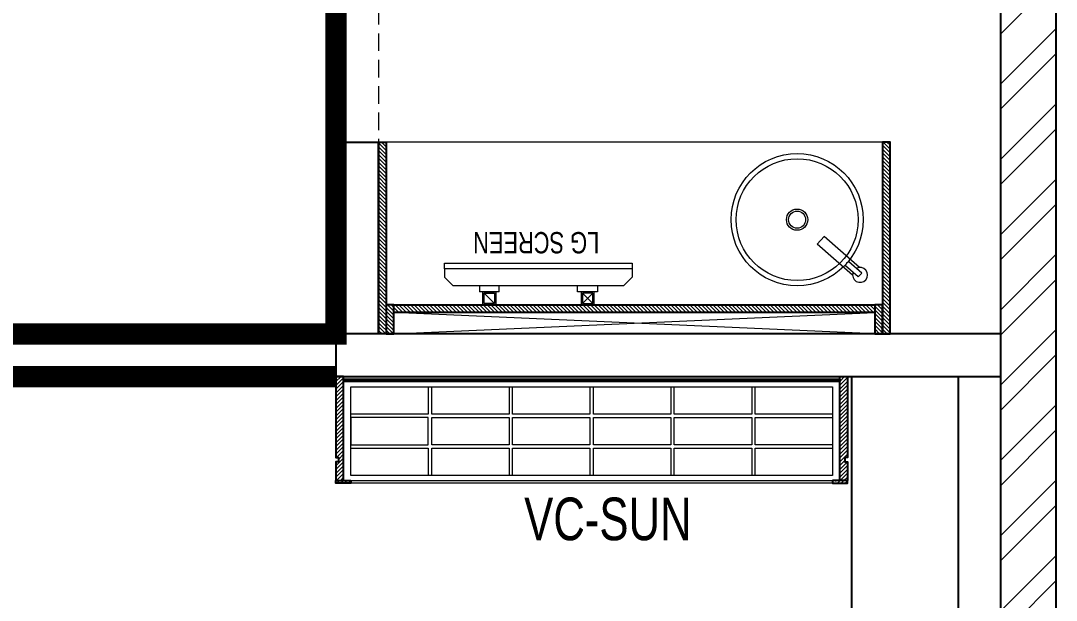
# Model space of a CAD drawing. Header units: feet. Extents: x 9622433 to 9628480, y -5942339 to -5927921.
# Drawn here: x 9626050 to 9628480, y -5934346 to -5932986 of the extents above; entities that cross this region are included whole.
import ezdxf

# ---------------------------------------------------------------- set-up
doc = ezdxf.new("R2010")
doc.units = ezdxf.units.FT
doc.header["$LTSCALE"] = 33
doc.header["$MEASUREMENT"] = 0
doc.linetypes.add('a_p6_plan_L18$0$HIDDEN', pattern=[0.375, 0.25, -0.125])
doc.linetypes.add('ACAD_ISO03W100', pattern=[30, 12, -18])
doc.layers.add('A-WALL', color=1, linetype='Continuous')
for name, color, linetype, lineweight in [('Floor-Unit', 1, 'Continuous', 13), ('LENS-CURTAIN', 5, 'a_p6_plan_L18$0$HIDDEN', 9), ('LENS-DIM', 252, 'Continuous', 5), ('LENS-PARTITION', 21, 'Continuous', 25), ('LK-FF&E WALL', 1, 'Continuous', 9), ('LK-FLUTTED FINISH', 20, 'Continuous', 30), ('LK-IT', 3, 'Continuous', 18), ('LK-TILES FINISH', 251, 'Continuous', 5), ('LN-ELEVATION-1', 81, 'Continuous', 25), ('LN-ELEVATION-2', 103, 'Continuous', 20), ('LN-ELEVATION-3', 125, 'Continuous', 18), ('LN-HATCH', 251, 'Continuous', 0), ('PLANO-TXT', 252, 'Continuous', 5), ('TV', 92, 'Continuous', 18)]:
    doc.layers.add(name, color=color, linetype=linetype, lineweight=lineweight)
doc.styles.add('LK TXT', font='GILC____.TTF', dxfattribs={"height": 100})
doc.styles.get("Standard").update_dxf_attribs({"font": 'GILC____.TTF'})
pattern_1 = [(45, (7858054.083674966, 3504049.203216764), (-4.490128060534575, 4.490128060534575), [])]

# ---------------------------------------------------------------- blocks, each defined once
blk = doc.blocks.new('A$Cbfece080')
at = {"layer": 'LN-HATCH'}
h = blk.add_hatch(dxfattribs=at)
h.set_pattern_fill('ANSI32', color=256, scale=333, angle=180)
h.set_pattern_definition([(225, (-9380682.822466988, 5277022.064919598), (88.29995930067012, -88.29995930067015), []), (225, (-9380741.689106423, 5277022.064919598), (88.29995930067012, -88.29995930067015), [])])
h.paths.add_polyline_path([(2118.749760504812, -3316.549230901524), (1988.749760504812, -3316.549230901524), (1988.749760504812, -7616.549230901525), (1888.749760504812, -7616.549230901525), (1888.749760504812, -11846.54923090152), (2118.749760504812, -11846.54923090152)])
h.paths.add_polyline_path([(-3791.250239497051, -4281.549230901524), (-3921.250239497051, -4281.549230901524), (-3921.250239497051, -8606.549230901524), (-3791.250239497051, -8606.549230901524)])
h.paths.add_polyline_path([(-1811.25023949705, -4081.549230901525), (-1861.25023949705, -4081.549230901525), (-1861.25023949705, -4031.549230901524), (-3641.250239497051, -4031.549230901524), (-3641.250239497051, -4181.549230901524), (-1811.25023949705, -4181.549230901524)])
h.paths.add_polyline_path([(2118.749760504812, 1343.450769098475), (1988.749760504812, 1343.450769098475), (1988.749760504812, -3026.549230901525), (2118.749760504812, -3026.549230901525)])
at = {"layer": 'A-WALL'}
for p, q in [((2118.749760504812, -11846.54923090152), (2118.749760504812, 1718.450769098475)), ((1988.749760504812, -7616.549230901525), (1988.749760504812, -3316.549230901524))]:
    blk.add_line(p, q, dxfattribs=at)
blk = doc.blocks.new('rtf')
at = {"color": 0, "linetype": 'ByBlock', "lineweight": -2}
for p, q in [((16425.26329468148, -172793.1007600746), (16535.26329468148, -172793.1007600746)), ((16535.26329468148, -172793.1007600746), (16535.26329468148, -172817.1007600746)), ((16412.5253540573, -172798.8148984113), (16452.40026456733, -172798.8148984113)), ((16412.5253540573, -172810.8148984113), (16412.5253540573, -172798.8148984113)), ((16412.5253540573, -172810.8148984113), (16452.40026456733, -172810.8148984113)), ((16425.26329468148, -172817.1007600746), (16535.26329468148, -172817.1007600746))]:
    blk.add_line(p, q, dxfattribs=at)
for centre, radius, start, end in [((16412.5253540573, -172805.1007600746), 17.5, 21.05058810897431, 340.9421780194656), ((16444.53660690578, -172804.8148984114), 9.891264419597851, 322.656233941354, 37.34376605891414)]:
    blk.add_arc(centre, radius, start, end, dxfattribs=at)
blk = doc.blocks.new('dsg')
at = {"color": 0, "linetype": 'ByBlock', "lineweight": -2}
for radius in [155, 143, 25, 20]:
    blk.add_circle((11491.5035008227, -171102.5847399924), radius, dxfattribs=at)
blk.add_blockref('rtf', (-5117.472106590168, 1702.9323767405), dxfattribs=at)
blk = doc.blocks.new('CLINIC - CABINET SINK')
at = {"layer": 'LN-HATCH', "ltscale": 0.5}
h = blk.add_hatch(dxfattribs=at)
h.set_pattern_fill('ANSI31', color=256, scale=2)
h.set_pattern_definition([(45, (4052861.500382861, 1708016.355767586), (-4.490128060534575, 4.490128060534575), [])])
h.paths.add_polyline_path([(-563.359543572413, 156.9999999999999), (564.640456427587, 156.9999999999999), (564.640456427587, 174.9999999999999), (-563.359543572413, 174.9999999999999)])
h.paths.add_polyline_path([(582.6404564275867, 225), (600.6404564275867, 225), (600.6404564275867, -225), (582.6404564275867, -225)])
h.paths.add_polyline_path([(564.640456427587, 225), (582.6404564275867, 225), (582.6404564275867, 156.9999999999999), (564.640456427587, 156.9999999999999)])
h.paths.add_polyline_path([(-581.359543572413, 225), (-599.359543572413, 225), (-599.359543572413, -225), (-581.359543572413, -225)])
h.paths.add_polyline_path([(-581.359543572413, 225), (-563.359543572413, 225), (-563.359543572413, 156.9999999999999), (-581.359543572413, 156.9999999999999)])
at = {"layer": 'LN-ELEVATION-1', "ltscale": 0.5}
for points in [[(-581.359543572413, 225), (-599.359543572413, 225), (-599.359543572413, -225), (-581.359543572413, -225)], [(-581.359543572413, 225), (-563.359543572413, 225), (-563.359543572413, 156.9999999999999), (-581.359543572413, 156.9999999999999)], [(564.640456427587, 225), (582.6404564275867, 225), (582.6404564275867, 156.9999999999999), (564.640456427587, 156.9999999999999)], [(582.6404564275867, 225), (600.6404564275867, 225), (600.6404564275867, -225), (582.6404564275867, -225)], [(-563.359543572413, 156.9999999999999), (564.640456427587, 156.9999999999999), (564.640456427587, 174.9999999999999), (-563.359543572413, 174.9999999999999)]]:
    blk.add_lwpolyline(points, close=True, dxfattribs=at)
at = {"layer": 'LN-ELEVATION-2', "ltscale": 0.5}
blk.add_line((582.6404564275867, -225), (-581.359543572413, -225), dxfattribs=at)
at = {"layer": 'LN-HATCH', "ltscale": 0.5}
for p, q in [((564.640456427587, 225), (-563.359543572413, 174.9999999999999)), ((-563.359543572413, 225), (564.640456427587, 174.9999999999999))]:
    blk.add_line(p, q, dxfattribs=at)
at = {"layer": 'LN-ELEVATION-3', "xscale": -1, "rotation": 41.1558274151866}
blk.add_blockref('dsg', (-103569.3304926871, 136346.6509754679), dxfattribs=at)
blk = doc.blocks.new('CLINIC SCREEN')
at = {"layer": 'TV'}
for p, q in [((-103.1090284836336, 42.85441964946222), (-127.4114311772946, 18.55201695591665)), ((-127.4114311772946, 42.85441964946222), (-103.1090284836336, 18.55201695591665)), ((102.7052824410566, 42.85441964946222), (127.007685134602, 18.55201695591665))]:
    blk.add_line(p, q, dxfattribs=at)
at = {"layer": 'TV', "ltscale": 12}
for p, q in [((-220.0000000000082, -19.41163062257681), (-200.5883693773149, 0)), ((200.5883693773149, 0), (-200.5883693773149, 0)), ((-138.5315413423604, 0), (-138.5315413423604, 15.514207008644)), ((-138.5315413423604, 15.514207008644), (-91.98892031613741, 15.514207008644)), ((-91.98892031613741, 15.514207008644), (-91.98892031613741, 0)), ((91.98892031610741, 15.514207008644), (91.98892031610741, 0)), ((91.98892031610741, 15.514207008644), (138.5315413423595, 15.514207008644)), ((138.5315413423595, 0), (138.5315413423595, 15.514207008644)), ((219.9999999999918, -19.41163062257681), (200.5883693773149, 0)), ((-220.0000000000082, -38.82326124538668), (-220.0000000000082, -19.41163062257681)), ((219.9999999999918, -38.82326124538668), (219.9999999999918, -19.41163062257681))]:
    blk.add_line(p, q, dxfattribs=at)
at = {"layer": 'TV'}
for points in [[(-130.4492315140169, 15.51421661919448), (-100.0712281470269, 15.51421661919448), (-100.0712281470269, 45.89221998606814), (-130.4492315140169, 45.89221998606814)], [(-127.4114311772946, 18.55201695591665), (-103.1090284836336, 18.55201695591665), (-103.1090284836336, 42.85441964946222), (-127.4114311772946, 42.85441964946222)], [(130.0454854713243, 15.51421661919448), (99.66748210433435, 15.51421661919448), (99.66748210433435, 45.89221998606814), (130.0454854713243, 45.89221998606814)], [(127.007685134602, 18.55201695591665), (102.7052824410566, 18.55201695591665), (102.7052824410566, 42.85441964946222), (127.007685134602, 42.85441964946222)]]:
    blk.add_lwpolyline(points, close=True, dxfattribs=at)
at = {"layer": 'TV', "ltscale": 12}
blk.add_lwpolyline([(-220.0000000000082, -51.71278328332107), (-220.0000000000082, -38.82326124538668), (219.9999999999918, -38.82326124538668), (219.9999999999918, -51.71278328332107)], close=True, dxfattribs=at)
at = {"layer": 'Floor-Unit', "color": 0, "ltscale": 2, "insert": (5.199680584678389, -100.4085774972336), "char_height": 50, "attachment_point": 5}
blk.add_mtext_dynamic_manual_height_columns('LG SCREEN', width=466.4796511627907, gutter_width=12.5, heights=[0], dxfattribs=at)
blk = doc.blocks.new('VC HD 1200')
at = {"layer": 'LN-HATCH', "ltscale": 0.5}
h = blk.add_hatch(dxfattribs=at)
h.set_pattern_fill('ANSI31', color=256, scale=2)
h.set_pattern_definition([(45, (3760859.752907088, 1795248.935917533), (-4.490128060534575, 4.490128060534575), [])])
h.paths.add_polyline_path([(-1200, 250), (-1200, 60), (-1194, 60), (-1194, 50), (-1200, 50), (-1200, 6), (-1182, 6), (-1182, 250)])
h = blk.add_hatch(dxfattribs=at)
h.set_pattern_fill('ANSI31', color=256, scale=2)
h.set_pattern_definition(pattern_1)
h.paths.add_polyline_path([(0, 250), (0, 60), (-6, 60), (-6, 50), (0, 50), (0, 6), (-18, 6), (-18, 250)])
h = blk.add_hatch(dxfattribs=at)
h.set_pattern_fill('ANSI31', color=256, scale=2)
h.set_pattern_definition([(45, (7858047.083674965, 3504049.203216764), (-4.490128060534575, 4.490128060534575), [])])
h.paths.add_polyline_path([(-1165, 6), (-1165, 0), (-1200, 0), (-1200, 6)])
h = blk.add_hatch(dxfattribs=at)
h.set_pattern_fill('ANSI31', color=256, scale=2)
h.set_pattern_definition(pattern_1)
h.paths.add_polyline_path([(-28, 6), (-28, 0), (0, 0), (0, 6)])
at = {"layer": 'LN-ELEVATION-1', "ltscale": 0.5}
for points in [[(-1200, 250), (-1200, 60), (-1194, 60), (-1194, 50), (-1200, 50), (-1200, 6), (-1182, 6), (-1182, 250)], [(-18, 238), (-1182, 238), (-1182, 244), (-18, 244)], [(0, 250), (0, 60), (-6, 60), (-6, 50), (0, 50), (0, 6), (-18, 6), (-18, 250)], [(-1165, 6), (-1165, 0), (-1200, 0), (-1200, 6)], [(-35, 6), (-35, 0), (0, 0), (0, 6)]]:
    blk.add_lwpolyline(points, close=True, dxfattribs=at)
at = {"layer": 'LN-ELEVATION-3', "ltscale": 0.5}
for p, q in [((-1182, 250), (-18, 250)), ((-1165, 6), (-35, 6)), ((-35, 0), (-1165, 0))]:
    blk.add_line(p, q, dxfattribs=at)
for points in [[(-1165.000000000465, 226), (-35, 226), (-35, 18), (-1165.000000000465, 18)], [(-1165.000000000465, 226), (-983.3333333334886, 226), (-983.3333333334886, 162), (-1165.000000000465, 162)], [(-975.3333333334886, 226), (-793.6666666665112, 226), (-793.6666666665112, 162), (-975.3333333334886, 162)], [(-785.6666666665112, 226), (-603.9999999995342, 226), (-603.9999999995342, 162), (-785.6666666665112, 162)], [(-595.9999999995342, 226), (-414.3333333325572, 226), (-414.3333333325572, 162), (-595.9999999995342, 162)], [(-406.3333333325572, 226), (-224.6666666655801, 226), (-224.6666666655801, 162), (-406.3333333325572, 162)], [(-216.6666666655801, 226), (-34.99999999860302, 226), (-34.99999999860302, 162), (-216.6666666655801, 162)], [(-1165.000000000465, 90), (-983.3333333334886, 90), (-983.3333333334886, 154), (-1165.000000000465, 154)], [(-975.3333333334886, 154), (-793.6666666665112, 154), (-793.6666666665112, 90), (-975.3333333334886, 90)], [(-785.6666666665112, 154), (-603.9999999995342, 154), (-603.9999999995342, 90), (-785.6666666665112, 90)], [(-595.9999999995342, 154), (-414.3333333325572, 154), (-414.3333333325572, 90), (-595.9999999995342, 90)], [(-406.3333333325572, 154), (-224.6666666655801, 154), (-224.6666666655801, 90), (-406.3333333325572, 90)], [(-216.6666666655801, 154), (-34.99999999860302, 154), (-34.99999999860302, 90), (-216.6666666655801, 90)], [(-1165.000000000465, 82), (-983.3333333334886, 82), (-983.3333333334886, 18), (-1165.000000000465, 18)], [(-975.3333333334886, 82), (-793.6666666665112, 82), (-793.6666666665112, 18), (-975.3333333334886, 18)], [(-785.6666666665112, 82), (-603.9999999995342, 82), (-603.9999999995342, 18), (-785.6666666665112, 18)], [(-595.9999999995342, 82), (-414.3333333325572, 82), (-414.3333333325572, 18), (-595.9999999995342, 18)], [(-406.3333333325572, 82), (-224.6666666655801, 82), (-224.6666666655801, 18), (-406.3333333325572, 18)], [(-216.6666666655801, 82), (-34.99999999860302, 82), (-34.99999999860302, 18), (-216.6666666655801, 18)]]:
    blk.add_lwpolyline(points, close=True, dxfattribs=at)

msp = doc.modelspace()

# ---------------------------------------------------------------- linework, layer by layer
at = {"layer": 'LENS-CURTAIN', "ltscale": 5}
for points in [[(9626789.873313686, -5933271.247181165), (9626789.873313686, -5932521.247181165), (9626889.873313686, -5932521.247181165), (9626889.873313686, -5933271.247181165)], [(9625989.873313682, -5933821.247181157), (9626789.873313686, -5933821.247181157), (9626789.873313686, -5933721.247181157), (9625989.873313682, -5933721.247181157)]]:
    msp.add_lwpolyline(points, close=True, dxfattribs=at)
at = {"layer": 'LENS-PARTITION'}
for points in [[(9626889.873313684, -5933721.247181157), (9626789.873313686, -5933721.247181157), (9626789.873313686, -5933271.247181165), (9626889.873313684, -5933271.247181165)], [(9628349.873313686, -5933721.247181157), (9626789.873313686, -5933721.247181157), (9626789.873313686, -5933821.247181157), (9628349.873313686, -5933821.247181157)], [(9627999.873313686, -5933821.247181157), (9628099.873313686, -5933821.247181157), (9628099.873313686, -5933821.247181157), (9628249.873313686, -5933821.247181157), (9628249.873313686, -5934371.247181157), (9628059.873313686, -5934371.247181157), (9627999.873313686, -5934371.247181157)]]:
    msp.add_lwpolyline(points, close=True, dxfattribs=at)
at = {"layer": 'LK-FLUTTED FINISH', "linetype": 'ACAD_ISO03W100', "ltscale": 0.05, "const_width": 50}
msp.add_lwpolyline([(9623419.873313684, -5933821.247181157), (9626789.873313686, -5933821.247181157)], dxfattribs=at)
at = {"layer": 'LK-TILES FINISH', "color": 212, "linetype": 'ACAD_ISO03W100', "ltscale": 0.05, "const_width": 50}
msp.add_lwpolyline([(9626789.873313686, -5929421.247181157), (9626789.873313686, -5933721.247181157), (9625989.873313682, -5933721.247181157), (9625989.873314563, -5929421.84273597)], dxfattribs=at)

# ---------------------------------------------------------------- block references
at = {"layer": 'LENS-DIM', "color": 2}
msp.add_blockref('A$Cbfece080', (9626361.123553181, -5929639.697950256), dxfattribs=at)
at = {"layer": 'LK-FF&E WALL', "xscale": -1, "rotation": 180}
msp.add_blockref('CLINIC - CABINET SINK', (9627489.232857257, -5933496.247181158), dxfattribs=at)
at = {"layer": 'LK-FF&E WALL'}
msp.add_blockref('VC HD 1200', (9627989.873313686, -5934071.247181158), dxfattribs=at)
at = {"layer": 'LK-IT', "rotation": 180}
msp.add_blockref('CLINIC SCREEN', (9627264.873313686, -5933607.354961181), dxfattribs=at)

# ---------------------------------------------------------------- texts
at = {"layer": 'PLANO-TXT', "linetype": 'Continuous', "ltscale": 3, "insert": (9627427.845436772, -5934156.019721782), "char_height": 100, "width": 271.7848837209302, "attachment_point": 5, "style": 'LK TXT'}
msp.add_mtext('VC-SUN', dxfattribs=at)

doc.saveas('drawing.dxf')
